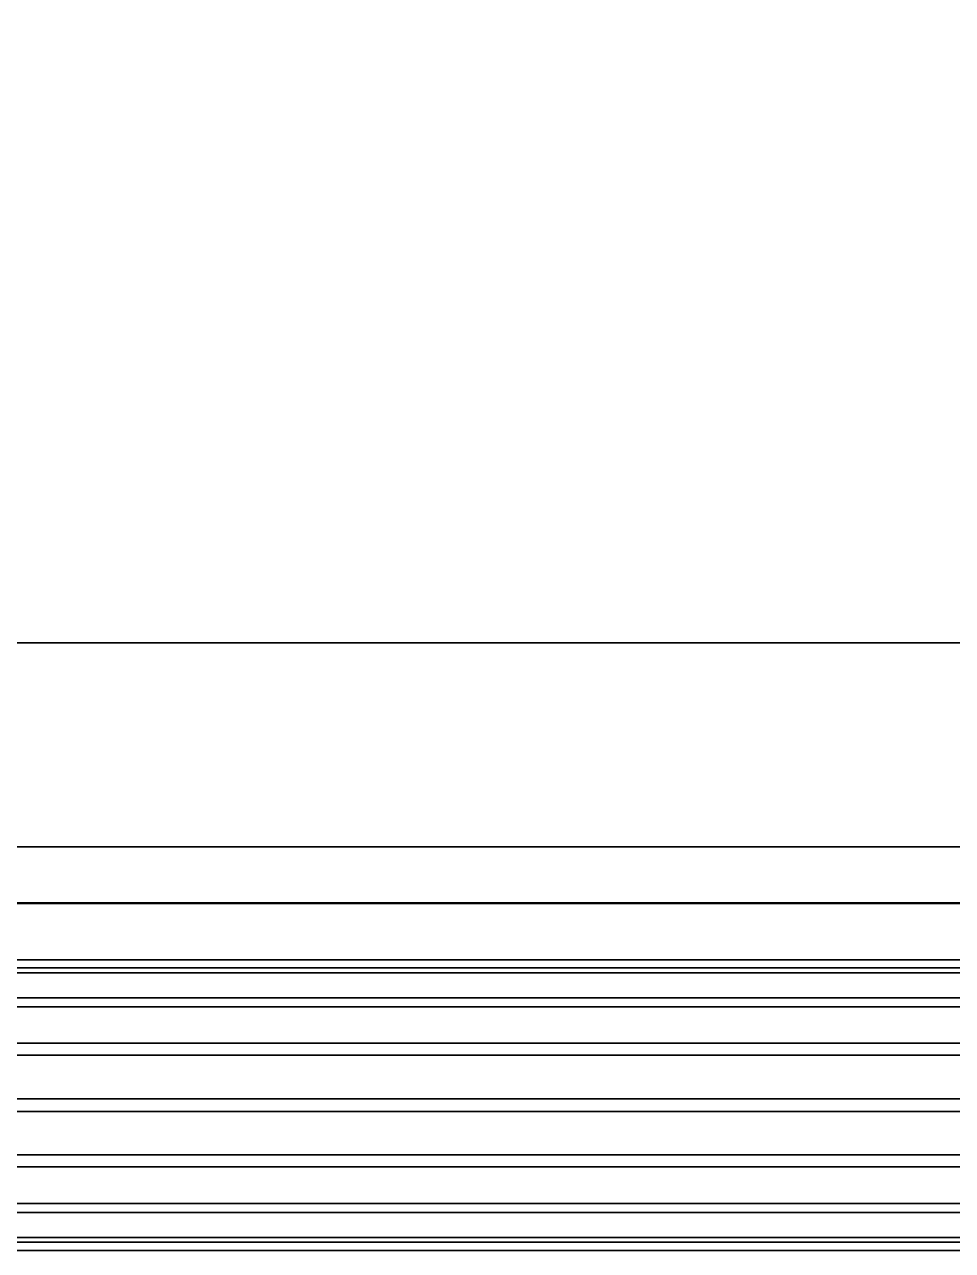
# Model space of a CAD drawing. Extents: x -9.3 to 15.5, y -7 to 5.4.
# Drawn here: x 1.333 to 2.243, y -6.396 to -5.193 of the extents above; entities that cross this region are included whole.
import ezdxf

# ---------------------------------------------------------------- set-up
doc = ezdxf.new("R2010")
doc.units = 0

msp = doc.modelspace()

# ---------------------------------------------------------------- linework, layer by layer
for points in [[(5.2088, -5.8, 10.2), (5.2088, 4.8, 10.2), (-8.3912, 4.8, 10.2), (-8.3912, -5.8, 10.2)], [(5.2088, -5.8, 11), (-8.3912, -5.8, 11), (-8.6621, -6.0556, 11), (5.4796, -6.0556, 11)], [(5.2088, -5.8, 10.2), (-8.3912, -5.8, 10.2), (-8.3912, -5.8, 11), (5.2088, -5.8, 11)], [(5.4788, -6.055, 10.8), (-8.6612, -6.055, 10.8), (-8.5915, -6.0002, 10.8), (5.4088, -6, 10.8)], [(-0.5912, -6, 9), (5.4088, -6, 10.8), (-8.5915, -6.0002, 10.8), (-2.5912, -6, 9)], [(2.4088, -6, 2.2), (-2.5912, -6, 4.1), (-3.5912, -6, 4.1), (-8.5912, -6, 2.2)], [(-8.5912, -6), (2.4088, -6), (2.4088, -6, 1.1), (-8.5912, -6, 1.1)], [(-8.5912, -6, 1.1), (2.4088, -6, 1.1), (2.4088, -6, 2.2), (-8.5912, -6, 2.2)], [(2.4088, -6, 2.2), (-0.5912, -6, 4.1), (-2.5912, -6, 4.1)], [(2.4088, -6, 2.2), (0.4088, -6, 4.1), (-0.5912, -6, 4.1)], [(5.4088, -6, 10.8), (-0.5912, -6, 9), (0.4088, -6, 9)], [(2.4088, -6, 4.1), (0.4088, -6, 4.1), (2.4088, -6, 2.2)], [(2.4088, -6, 5.5), (2.4088, -6, 7.6), (0.4088, -6, 7.6), (0.4088, -6, 5.5)], [(2.4088, -6, 4.1), (2.4088, -6, 5.5), (0.4088, -6, 5.5), (0.4088, -6, 4.1)], [(2.4088, -6, 7.6), (2.4088, -6, 9), (0.4088, -6, 9), (0.4088, -6, 7.6)], [(2.4088, -6, 9), (5.4088, -6, 10.8), (0.4088, -6, 9)], [(5.4796, -6.0556, 11), (-8.6621, -6.0556, 11), (-8.6612, -6.055, 11), (5.4788, -6.055, 11)], [(5.4788, -6.055, 11), (-8.6612, -6.055, 11), (-8.6612, -6.055, 10.8), (5.4788, -6.055, 10.8)], [(-1.5948, -6.1109, 6.7395), (-1.5948, -6.1237, 6.7939), (5.4018, -6.1237, 6.7939), (5.4018, -6.1109, 6.7395)], [(-1.5948, -6.1109, 6.7395), (5.4018, -6.1109, 6.7395), (5.4018, -6.1189, 6.6843), (-1.5948, -6.1189, 6.6843)], [(-1.5948, -6.1483, 6.6368), (-1.5948, -6.1189, 6.6843), (5.4018, -6.1189, 6.6843), (5.4018, -6.1483, 6.6368)], [(-1.5948, -6.1571, 6.8386), (5.4018, -6.1571, 6.8386), (5.4018, -6.1237, 6.7939), (-1.5948, -6.1237, 6.7939)], [(-1.5948, -6.1483, 6.6368), (5.4018, -6.1483, 6.6368), (5.4018, -6.193, 6.6034), (-1.5948, -6.193, 6.6034)], [(-1.5948, -6.1571, 6.8386), (-1.5948, -6.2046, 6.868), (5.4018, -6.2046, 6.868), (5.4018, -6.1571, 6.8386)], [(-1.5948, -6.2474, 6.5906), (-1.5948, -6.193, 6.6034), (5.4018, -6.193, 6.6034), (5.4018, -6.2474, 6.5906)], [(-1.5948, -6.2598, 6.876), (5.4018, -6.2598, 6.876), (5.4018, -6.2046, 6.868), (-1.5948, -6.2046, 6.868)], [(-1.5948, -6.2474, 6.5906), (5.4018, -6.2474, 6.5906), (5.4018, -6.3026, 6.5986), (-1.5948, -6.3026, 6.5986)], [(-1.5948, -6.2598, 6.876), (-1.5948, -6.3142, 6.8632), (5.4018, -6.3142, 6.8632), (5.4018, -6.2598, 6.876)], [(-1.5948, -6.3501, 6.628), (-1.5948, -6.3026, 6.5986), (5.4018, -6.3026, 6.5986), (5.4018, -6.3501, 6.628)], [(-1.5948, -6.3589, 6.8298), (5.4018, -6.3589, 6.8298), (5.4018, -6.3142, 6.8632), (-1.5948, -6.3142, 6.8632)], [(-1.5948, -6.3501, 6.628), (5.4018, -6.3501, 6.628), (5.4018, -6.3835, 6.6727), (-1.5948, -6.3835, 6.6727)], [(-1.5948, -6.3589, 6.8298), (-1.5948, -6.3883, 6.7823), (5.4018, -6.3883, 6.7823), (5.4018, -6.3589, 6.8298)], [(-1.5948, -6.3963, 6.7271), (-1.5948, -6.3835, 6.6727), (5.4018, -6.3835, 6.6727), (5.4018, -6.3963, 6.7271)], [(-1.5948, -6.3963, 6.7271), (5.4018, -6.3963, 6.7271), (5.4018, -6.3883, 6.7823), (-1.5948, -6.3883, 6.7823)]]:
    msp.add_3dface(points)

doc.saveas('drawing.dxf')
